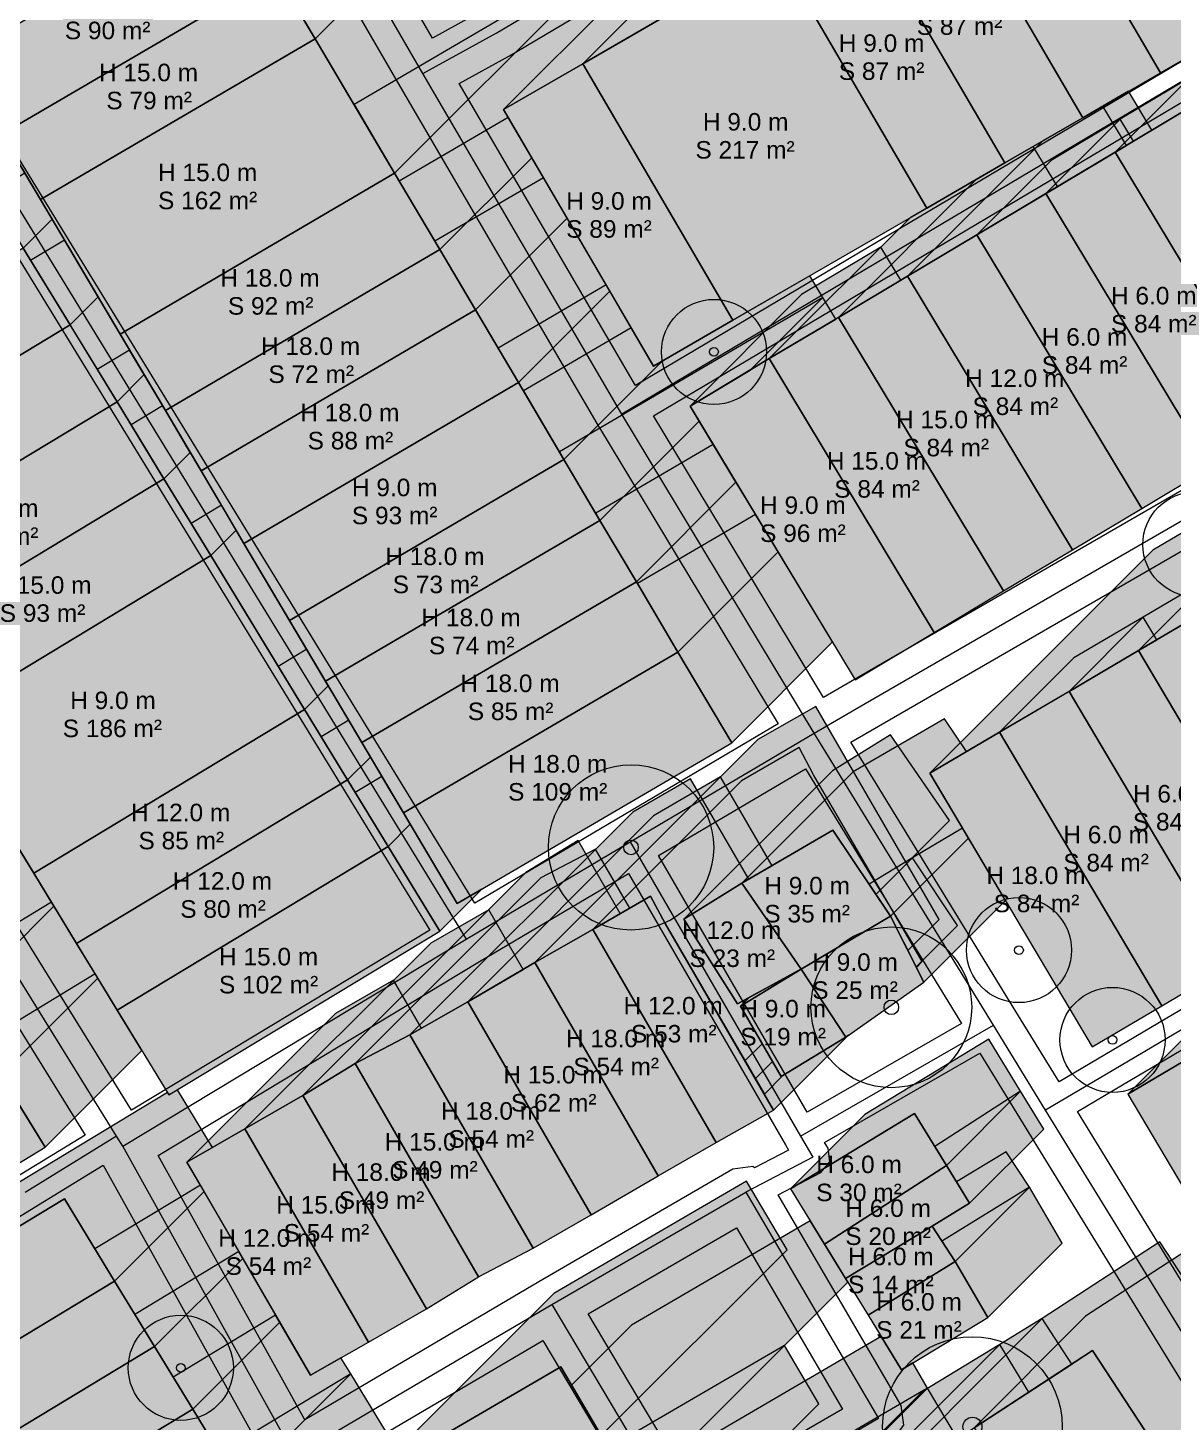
# Model space of a CAD drawing. Header units: metres. Extents: x -7 to 1019, y -7 to 1014.
# Drawn here: x 901.1 to 966.5, y 445.4 to 524.9 of the extents above; entities that cross this region are included whole.
import ezdxf

# ---------------------------------------------------------------- set-up
doc = ezdxf.new("R2010")
doc.units = ezdxf.units.M
doc.header["$MEASUREMENT"] = 0
for name, color, linetype, lineweight, true_color in [('TPX_BUILDING_AREAS_TEXT', 7, 'CONTINUOUS', 0, 0x000000), ('TPX_BUILDING_HEIGHTS_TEXT', 7, 'CONTINUOUS', 0, 0x000000), ('TPX_BUILDINGS', 7, 'CONTINUOUS', 0, 0x000000), ('TPX_BUILDINGS_HATCH', 7, 'CONTINUOUS', 0, 0xf0f0f0), ('TPX_BUILDINGS_SHADOWS_HATCH', 7, 'CONTINUOUS', 0, 0x000000), ('TPX_BUILDINGS_SHADOWS_OUTLINES', 7, 'CONTINUOUS', 0, 0x000000), ('TPX_ROADS_AXES', 7, 'CONTINUOUS', 0, 0x323232), ('TPX_ROADS_CONTOURS', 7, 'CONTINUOUS', 0, 0x646464), ('TPX_VEGETATION_TREES_INDIVIDUAL', 7, 'CONTINUOUS', 0, 0x136734)]:
    doc.layers.add(name, color=color, linetype=linetype, lineweight=lineweight, true_color=true_color)
doc.styles.add('TPX_TEXTE', font='arial.ttf')

# ---------------------------------------------------------------- blocks, each defined once
blk = doc.blocks.new('TREETR003_CR030')
at = {"layer": 'TPX_VEGETATION_TREES_INDIVIDUAL'}
for radius in [3, 0.25]:
    blk.add_circle((0, 0, 0.036), radius, dxfattribs=at)
blk = doc.blocks.new('TREETR005_CR051')
at = {"layer": 'TPX_VEGETATION_TREES_INDIVIDUAL'}
for radius in [5.13, 0.542]:
    blk.add_circle((0, 0, 0.036), radius, dxfattribs=at)
blk = doc.blocks.new('TREETR004_CR047')
at = {"layer": 'TPX_VEGETATION_TREES_INDIVIDUAL'}
for radius in [4.72, 0.417]:
    blk.add_circle((0, 0, 0.036), radius, dxfattribs=at)
blk = doc.blocks.new('TREETR004_CR046')
at = {"layer": 'TPX_VEGETATION_TREES_INDIVIDUAL'}
for radius in [4.59, 0.417]:
    blk.add_circle((0, 0, 0.036), radius, dxfattribs=at)

msp = doc.modelspace()

# ---------------------------------------------------------------- hatches: boundary and pattern name
at = {"layer": 'TPX_BUILDINGS_HATCH'}
for points in [[(961.655, 539.611), (957.2, 537.036), (965.764, 522.391), (970.218, 524.966), (961.655, 539.611)], [(957.2, 537.036), (952.756, 534.461), (961.319, 519.816), (965.764, 522.391), (957.2, 537.036)], [(952.756, 534.461), (948.311, 531.886), (956.864, 517.241), (961.319, 519.816), (952.756, 534.461)], [(912.733, 532.328), (897.067, 523.141), (899.59, 518.875), (915.266, 528.061), (912.733, 532.328)], [(948.311, 531.886), (943.856, 529.322), (952.42, 514.666), (956.864, 517.241), (948.311, 531.886)], [(943.856, 529.322), (932.778, 522.902), (941.341, 508.256), (952.42, 514.666), (943.856, 529.322)], [(915.266, 528.061), (899.59, 518.875), (901.801, 515.145), (917.477, 524.332), (915.266, 528.061)], [(917.477, 524.332), (901.801, 515.145), (906.343, 507.467), (922.019, 516.653), (917.477, 524.332)], [(932.778, 522.902), (928.246, 520.292), (936.809, 505.635), (941.341, 508.256), (932.778, 522.902)], [(967.115, 520.209), (963.165, 517.854), (972.587, 502.237), (976.537, 504.593), (967.115, 520.209)], [(963.165, 517.854), (959.215, 515.498), (968.638, 499.871), (972.587, 502.237), (963.165, 517.854)], [(922.019, 516.653), (906.343, 507.467), (908.937, 503.102), (924.604, 512.288), (922.019, 516.653)], [(959.215, 515.498), (955.265, 513.143), (964.688, 497.516), (968.638, 499.871), (959.215, 515.498)], [(955.265, 513.143), (951.316, 510.776), (960.738, 495.16), (964.688, 497.516), (955.265, 513.143)], [(900.804, 512.378), (885.336, 503.04), (888.019, 498.643), (903.486, 507.992), (900.804, 512.378)], [(924.604, 512.288), (908.937, 503.102), (910.966, 499.668), (926.643, 508.855), (924.604, 512.288)], [(951.316, 510.776), (947.366, 508.421), (956.789, 492.805), (960.738, 495.16), (951.316, 510.776)], [(926.643, 508.855), (910.966, 499.668), (913.419, 495.522), (929.095, 504.709), (926.643, 508.855)], [(903.486, 507.992), (888.019, 498.643), (890.691, 494.257), (906.169, 503.606), (903.486, 507.992)], [(947.366, 508.421), (943.416, 506.066), (952.839, 490.438), (956.789, 492.805), (947.366, 508.421)], [(943.416, 506.066), (938.896, 503.356), (948.318, 487.74), (952.839, 490.438), (943.416, 506.066)], [(929.095, 504.709), (913.419, 495.522), (916.024, 491.124), (931.69, 500.31), (929.095, 504.709)], [(906.169, 503.606), (890.691, 494.257), (893.374, 489.871), (908.842, 499.209), (906.169, 503.606)], [(931.69, 500.31), (916.024, 491.124), (918.083, 487.647), (933.749, 496.833), (931.69, 500.31)], [(908.842, 499.209), (893.374, 489.871), (896.056, 485.474), (911.524, 494.823), (908.842, 499.209)], [(933.749, 496.833), (918.083, 487.647), (920.152, 484.147), (935.828, 493.334), (933.749, 496.833)], [(911.524, 494.823), (896.056, 485.474), (901.411, 476.701), (916.879, 486.039), (911.524, 494.823)], [(935.828, 493.334), (920.152, 484.147), (922.534, 480.133), (938.201, 489.319), (935.828, 493.334)], [(968.482, 491.742), (964.502, 489.408), (973.778, 473.789), (977.748, 476.123), (968.482, 491.742)], [(938.201, 489.319), (922.534, 480.133), (925.593, 474.956), (941.269, 484.142), (938.201, 489.319)], [(964.502, 489.408), (960.533, 487.074), (969.799, 471.455), (973.778, 473.789), (964.502, 489.408)], [(960.533, 487.074), (956.563, 484.741), (965.829, 469.122), (969.799, 471.455), (960.533, 487.074)], [(916.879, 486.039), (901.411, 476.701), (903.862, 472.677), (919.33, 482.015), (916.879, 486.039)], [(956.563, 484.741), (952.583, 482.407), (961.859, 466.788), (965.829, 469.122), (956.563, 484.741)], [(919.33, 482.015), (903.862, 472.677), (906.181, 468.883), (921.649, 478.221), (919.33, 482.015)], [(947.055, 479.147), (941.845, 476.115), (945.232, 471.21), (950.334, 474.24), (947.055, 479.147)], [(921.649, 478.221), (906.181, 468.883), (909.136, 464.037), (924.604, 473.386), (921.649, 478.221)], [(941.845, 476.115), (938.546, 474.06), (941.608, 469.237), (945.232, 471.21), (941.845, 476.115)], [(936.643, 475.389), (933.341, 473.488), (940.382, 461.321), (943.665, 463.166), (937.464, 473.818), (936.643, 475.389)], [(950.334, 474.24), (945.232, 471.21), (947.797, 467.342), (952.242, 470.472), (950.334, 474.24)], [(933.341, 473.488), (930.028, 471.588), (937.079, 459.421), (940.382, 461.321), (933.341, 473.488)], [(930.028, 471.588), (926.194, 469.357), (933.245, 457.19), (937.079, 459.421), (930.028, 471.588)], [(945.232, 471.21), (941.777, 469.096), (944.091, 465.08), (947.797, 467.342), (945.232, 471.21)], [(926.194, 469.357), (922.891, 467.457), (929.932, 455.289), (933.245, 457.19), (926.194, 469.357)], [(922.891, 467.457), (919.77, 465.826), (926.821, 453.659), (929.932, 455.289), (922.891, 467.457)], [(968.639, 466.867), (963.885, 464.075), (973.181, 448.435), (977.935, 451.226), (968.639, 466.867)], [(919.77, 465.826), (916.789, 463.998), (923.84, 451.831), (926.821, 453.659), (919.77, 465.826)], [(899.526, 465.171), (882.094, 454.578), (884.625, 450.455), (902.057, 461.048), (899.526, 465.171)], [(916.789, 463.998), (913.477, 462.098), (920.528, 449.93), (923.84, 451.831), (916.789, 463.998)], [(951.713, 462.968), (944.628, 458.671), (946.563, 455.524), (953.528, 460.007), (951.713, 462.968)], [(913.477, 462.098), (910.165, 460.197), (917.216, 448.03), (920.528, 449.93), (913.477, 462.098)], [(953.528, 460.007), (946.563, 455.524), (947.773, 453.562), (952.71, 456.545), (954.849, 457.847), (953.528, 460.007)], [(903.167, 458.097), (885.686, 447.525), (888.55, 442.843), (906.031, 453.404), (903.167, 458.097)], [(952.71, 456.545), (947.773, 453.562), (949.064, 451.456), (954.038, 454.529), (952.71, 456.545)], [(954.038, 454.529), (949.064, 451.456), (950.97, 448.342), (955.906, 451.337), (954.038, 454.529)], [(906.031, 453.404), (888.55, 442.843), (890.829, 439.104), (908.311, 449.665), (906.031, 453.404)], [(908.311, 449.665), (890.829, 439.104), (893.018, 435.53), (910.499, 446.09), (908.311, 449.665)], [(961.88, 449.438), (955.11, 445.036), (962.457, 433.828), (969.227, 438.23), (961.88, 449.438)], [(931.513, 448.511), (920.513, 442.092), (922.825, 438.165), (933.825, 444.595), (931.513, 448.511)], [(910.499, 446.09), (893.018, 435.53), (895.67, 431.176), (913.151, 441.748), (910.499, 446.09)]]:
    msp.add_hatch(color=256, dxfattribs=at).paths.add_polyline_path(points)
at = {"layer": 'TPX_BUILDINGS_SHADOWS_HATCH'}
for points in [[(939.142, 529.266), (932.778, 522.902), (943.856, 529.322), (948.311, 531.886), (951.396, 533.673), (950.22, 535.686), (939.142, 529.266)], [(919.321, 534.828), (913.332, 531.318), (915.266, 528.061), (917.477, 524.332), (922.524, 529.379), (919.321, 534.828)], [(921.518, 531.091), (915.545, 527.591), (917.477, 524.332), (922.019, 516.653), (932.626, 527.26), (930.526, 530.81), (923.936, 526.976), (921.518, 531.091)], [(934.747, 529.381), (919.705, 520.566), (922.019, 516.653), (924.604, 512.288), (929.854, 517.539), (928.246, 520.292), (932.778, 522.902), (937.1, 525.407), (934.747, 529.381)], [(934.609, 526.656), (928.246, 520.292), (932.778, 522.902), (940.31, 527.267), (939.142, 529.266), (934.609, 526.656)], [(967.408, 522.096), (963.165, 517.854), (967.115, 520.209), (971.064, 522.576), (972.112, 523.201), (971.357, 524.452), (967.408, 522.096)], [(959.035, 518.495), (951.316, 510.776), (955.265, 513.143), (965.27, 519.109), (963.931, 521.329), (961.319, 519.816), (959.035, 518.495)], [(963.458, 519.741), (959.215, 515.498), (967.115, 520.209), (968.166, 520.839), (967.408, 522.096), (963.458, 519.741)], [(898.294, 521.066), (896.257, 519.836), (898.131, 516.764), (900.804, 512.378), (902.459, 514.033), (901.801, 515.145), (899.59, 518.875), (898.294, 521.066)], [(928.508, 519.842), (922.29, 516.196), (924.604, 512.288), (926.643, 508.855), (931.872, 514.085), (928.508, 519.842)], [(955.251, 516.306), (947.366, 508.421), (951.316, 510.776), (955.265, 513.143), (963.817, 518.243), (962.467, 520.481), (961.319, 519.816), (956.864, 517.241), (955.251, 516.306)], [(959.508, 517.386), (955.265, 513.143), (964.217, 518.481), (963.458, 519.741), (959.508, 517.386)], [(951.463, 514.112), (943.416, 506.066), (951.316, 510.776), (955.265, 513.143), (959.867, 515.887), (958.485, 518.178), (956.864, 517.241), (952.42, 514.666), (951.463, 514.112)], [(900.911, 516.646), (898.931, 515.451), (900.804, 512.378), (903.486, 507.992), (905.086, 509.592), (901.801, 515.145), (900.911, 516.646)], [(930.521, 516.397), (924.322, 512.764), (924.604, 512.288), (926.643, 508.855), (929.095, 504.709), (934.306, 509.919), (930.521, 516.397)], [(903.168, 512.834), (901.238, 511.668), (906.169, 503.606), (907.717, 505.154), (906.343, 507.467), (903.168, 512.834)], [(945.26, 509.72), (938.896, 503.356), (943.416, 506.066), (950.92, 510.54), (949.78, 512.43), (945.26, 509.72)], [(934.098, 510.275), (927.938, 506.665), (929.095, 504.709), (931.69, 500.31), (937.299, 505.919), (936.809, 505.635), (934.098, 510.275)], [(935.529, 507.826), (929.383, 504.222), (931.69, 500.31), (933.749, 496.833), (939.414, 502.497), (938.896, 503.356), (942.333, 505.416), (946.477, 509.561), (945.742, 510.802), (941.341, 508.256), (936.809, 505.635), (935.529, 507.826)], [(946.477, 509.561), (931.436, 500.741), (931.69, 500.31), (933.749, 496.833), (935.828, 493.334), (941.513, 499.018), (938.896, 503.356), (943.416, 506.066), (947.21, 508.328), (946.477, 509.561)], [(906.884, 506.558), (905.043, 505.446), (906.169, 503.606), (908.842, 499.209), (910.348, 500.715), (908.937, 503.102), (906.884, 506.558)], [(908.776, 503.373), (906.972, 502.284), (908.842, 499.209), (911.524, 494.823), (912.975, 496.273), (910.966, 499.668), (908.937, 503.102), (908.776, 503.373)], [(940.213, 501.173), (933.507, 497.242), (933.749, 496.833), (935.828, 493.334), (938.201, 489.319), (943.917, 495.035), (940.213, 501.173)], [(912.128, 497.705), (910.4, 496.661), (911.524, 494.823), (916.879, 486.039), (918.233, 487.393), (913.419, 495.522), (912.128, 497.705)], [(965.311, 495.135), (952.583, 482.407), (956.563, 484.741), (964.502, 489.408), (968.482, 491.742), (971.601, 493.575), (969.291, 497.469), (965.311, 495.135)], [(942.624, 497.177), (935.89, 493.229), (938.201, 489.319), (941.269, 484.142), (947.02, 489.892), (942.624, 497.177)], [(968.745, 493.651), (964.502, 489.408), (968.482, 491.742), (973.494, 494.688), (972.725, 495.984), (968.745, 493.651)], [(964.775, 491.317), (960.533, 487.074), (964.502, 489.408), (968.482, 491.742), (969.517, 492.35), (968.745, 493.651), (964.775, 491.317)], [(960.806, 488.983), (956.563, 484.741), (964.502, 489.408), (965.545, 490.019), (964.775, 491.317), (960.806, 488.983)], [(917, 489.475), (915.38, 488.497), (916.879, 486.039), (919.33, 482.015), (920.64, 483.325), (920.152, 484.147), (918.083, 487.647), (917, 489.475)], [(942.756, 484.316), (930.028, 471.588), (933.341, 473.488), (936.643, 475.389), (937.464, 473.818), (943.136, 464.075), (944.219, 465.158), (944.091, 465.08), (941.777, 469.096), (945.232, 471.21), (941.608, 469.237), (938.546, 474.06), (941.845, 476.115), (947.055, 479.147), (950.334, 474.24), (951.331, 472.271), (953.109, 474.049), (946.069, 486.216), (942.756, 484.316)], [(948.209, 482.479), (941.845, 476.115), (947.055, 479.147), (950.334, 474.24), (954.788, 478.694), (952.583, 482.407), (954.674, 483.633), (953.419, 485.511), (948.209, 482.479)], [(919.4, 485.42), (917.833, 484.474), (919.33, 482.015), (921.649, 478.221), (922.916, 479.488), (922.534, 480.133), (920.152, 484.147), (919.4, 485.42)], [(947.031, 482.545), (938.546, 474.06), (941.845, 476.115), (947.055, 479.147), (949.504, 475.482), (953.717, 479.695), (950.331, 484.6), (947.031, 482.545)], [(941.826, 481.974), (933.341, 473.488), (936.643, 475.389), (937.464, 473.818), (943.665, 463.166), (947.949, 467.449), (947.797, 467.342), (944.091, 465.08), (941.777, 469.096), (945.232, 471.21), (941.608, 469.237), (938.546, 474.06), (941.845, 476.115), (947.055, 479.147), (950.334, 474.24), (951.815, 471.315), (952.151, 471.651), (945.949, 482.303), (945.128, 483.874), (941.826, 481.974)], [(921.3, 482.214), (919.772, 481.291), (921.649, 478.221), (924.604, 473.386), (926.996, 475.778), (925.593, 474.956), (922.534, 480.133), (921.3, 482.214)], [(935.619, 480.184), (922.891, 467.457), (926.194, 469.357), (930.028, 471.588), (933.341, 473.488), (936.643, 475.389), (937.464, 473.818), (942.03, 465.975), (943.01, 466.955), (941.777, 469.096), (945.226, 471.206), (941.608, 469.237), (938.546, 474.06), (941.845, 476.115), (942.246, 476.348), (938.922, 482.085), (935.619, 480.184)], [(936.8, 479.963), (926.194, 469.357), (930.028, 471.588), (933.341, 473.488), (936.643, 475.389), (937.464, 473.818), (942.62, 464.962), (943.596, 465.938), (941.777, 469.096), (945.232, 471.21), (941.608, 469.237), (938.546, 474.06), (941.845, 476.115), (943.575, 477.122), (940.635, 482.195), (936.8, 479.963)], [(951.596, 477.573), (949.504, 475.482), (950.334, 474.24), (952.242, 470.472), (956.903, 475.133), (954.448, 479.267), (951.596, 477.573)], [(900.297, 478.527), (893.762, 474.559), (894.878, 472.736), (897.015, 469.26), (902.564, 474.809), (901.411, 476.701), (900.297, 478.527)], [(929.517, 476.726), (916.789, 463.998), (919.77, 465.826), (922.891, 467.457), (926.194, 469.357), (930.028, 471.588), (933.341, 473.488), (934.91, 474.391), (932.498, 478.554), (929.517, 476.726)], [(930.377, 476.432), (919.77, 465.826), (922.891, 467.457), (926.194, 469.357), (930.028, 471.588), (933.341, 473.488), (935.445, 474.699), (933.498, 478.063), (930.377, 476.432)], [(951.596, 477.573), (949.119, 476.058), (950.334, 474.24), (951.8, 471.345), (954.161, 473.706), (951.596, 477.573)], [(973.344, 473.534), (963.885, 464.075), (968.639, 466.867), (972.144, 468.937), (981.167, 474.241), (979.453, 477.125), (973.778, 473.789), (973.344, 473.534)], [(902.421, 475.043), (895.896, 471.081), (897.015, 469.26), (899.526, 465.171), (905.065, 470.709), (903.862, 472.677), (902.421, 475.043)], [(924.084, 472.704), (913.477, 462.098), (916.789, 463.998), (919.77, 465.826), (922.891, 467.457), (926.194, 469.357), (929.367, 471.203), (927.396, 474.604), (924.084, 472.704)], [(942.288, 469.607), (941.777, 469.096), (945.232, 471.21), (942.288, 469.607)], [(904.921, 470.946), (898.41, 466.989), (902.057, 461.048), (907.587, 466.578), (906.181, 468.883), (904.921, 470.946)], [(918.65, 468.682), (910.165, 460.197), (916.789, 463.998), (919.77, 465.826), (922.891, 467.457), (923.553, 467.837), (921.962, 470.583), (918.65, 468.682)], [(948.87, 462.914), (944.628, 458.671), (951.713, 462.968), (953.528, 460.007), (957.77, 464.25), (955.955, 467.21), (948.87, 462.914)], [(892.05, 453.889), (885.686, 447.525), (903.167, 458.097), (906.031, 453.404), (911.141, 458.513), (910.165, 460.197), (911.623, 461.034), (909.614, 464.325), (909.136, 464.037), (909.054, 464.172), (892.05, 453.889)], [(957.77, 464.25), (952.863, 461.091), (953.528, 460.007), (954.849, 457.847), (959.091, 462.09), (957.77, 464.25)], [(954.849, 457.847), (952.71, 456.545), (954.038, 454.529), (958.281, 458.771), (956.952, 460.787), (954.103, 459.066), (954.849, 457.847)], [(910.928, 458.881), (904.908, 455.245), (906.031, 453.404), (908.311, 449.665), (913.349, 454.703), (910.928, 458.881)], [(931.12, 452.699), (920.513, 442.092), (931.513, 448.511), (933.825, 444.595), (944.432, 455.201), (942.12, 459.117), (931.12, 452.699)], [(953.307, 455.699), (953.283, 455.675), (954.038, 454.529), (955.906, 451.337), (960.149, 455.579), (958.281, 458.771), (953.307, 455.699)], [(935.553, 450.893), (932.129, 447.468), (933.825, 444.595), (935.794, 441.249), (947.9, 453.355), (946.563, 455.524), (945.747, 456.852), (935.553, 450.893)], [(958.995, 451.264), (948.389, 440.657), (955.11, 445.036), (961.88, 449.438), (968.289, 439.66), (973.063, 444.434), (965.717, 455.643), (958.995, 451.264)], [(961.474, 451.4), (955.11, 445.036), (961.88, 449.438), (969.227, 438.23), (975.591, 444.594), (968.244, 455.802), (961.474, 451.4)], [(913.123, 455.092), (907.188, 451.506), (908.311, 449.665), (910.499, 446.09), (915.463, 451.054), (913.123, 455.092)], [(915.225, 451.465), (909.373, 447.929), (910.499, 446.09), (913.151, 441.748), (919.515, 448.112), (918.955, 449.028), (917.216, 448.03), (915.225, 451.465)], [(956.586, 449.779), (945.979, 439.172), (948.389, 440.657), (955.11, 445.036), (960.7, 448.671), (958.995, 451.264), (956.586, 449.779)], [(944.279, 449.734), (934.246, 443.88), (935.794, 441.249), (937.762, 437.915), (946.248, 446.4), (944.279, 449.734)], [(939.491, 444.213), (936.066, 440.788), (937.762, 437.915), (939.731, 434.569), (941.595, 436.433), (941.556, 436.498), (941.82, 436.658), (952.459, 447.297), (951.614, 448.733), (950.97, 448.342), (949.807, 450.243), (939.491, 444.213)], [(952.162, 447.104), (941.556, 436.498), (945.979, 439.172), (948.389, 440.657), (955.11, 445.036), (958.24, 447.071), (956.586, 449.779), (952.162, 447.104)], [(919.515, 448.112), (912.029, 443.585), (913.151, 441.748), (915.47, 437.954), (921.834, 444.318), (919.515, 448.112)], [(941.459, 440.878), (938.034, 437.453), (939.731, 434.569), (941.7, 431.234), (943.607, 433.141), (941.556, 436.498), (945.979, 439.172), (948.389, 440.657), (954.159, 444.417), (952.459, 447.297), (941.459, 440.878)]]:
    msp.add_hatch(color=256, dxfattribs=at).paths.add_polyline_path(points)

# ---------------------------------------------------------------- linework, layer by layer
at = {"layer": 'TPX_BUILDINGS', "elevation": 0.042}
for points in [[(961.655, 539.611), (957.2, 537.036), (965.764, 522.391), (970.218, 524.966)], [(957.2, 537.036), (952.756, 534.461), (961.319, 519.816), (965.764, 522.391)], [(952.756, 534.461), (948.311, 531.886), (956.864, 517.241), (961.319, 519.816)], [(912.733, 532.328), (897.067, 523.141), (899.59, 518.875), (915.266, 528.061)], [(948.311, 531.886), (943.856, 529.322), (952.42, 514.666), (956.864, 517.241)], [(943.856, 529.322), (932.778, 522.902), (941.341, 508.256), (952.42, 514.666)], [(915.266, 528.061), (899.59, 518.875), (901.801, 515.145), (917.477, 524.332)], [(917.477, 524.332), (901.801, 515.145), (906.343, 507.467), (922.019, 516.653)], [(932.778, 522.902), (928.246, 520.292), (936.809, 505.635), (941.341, 508.256)], [(967.115, 520.209), (963.165, 517.854), (972.587, 502.237), (976.537, 504.593)], [(963.165, 517.854), (959.215, 515.498), (968.638, 499.871), (972.587, 502.237)], [(922.019, 516.653), (906.343, 507.467), (908.937, 503.102), (924.604, 512.288)], [(959.215, 515.498), (955.265, 513.143), (964.688, 497.516), (968.638, 499.871)], [(955.265, 513.143), (951.316, 510.776), (960.738, 495.16), (964.688, 497.516)], [(900.804, 512.378), (885.336, 503.04), (888.019, 498.643), (903.486, 507.992)], [(924.604, 512.288), (908.937, 503.102), (910.966, 499.668), (926.643, 508.855)], [(951.316, 510.776), (947.366, 508.421), (956.789, 492.805), (960.738, 495.16)], [(926.643, 508.855), (910.966, 499.668), (913.419, 495.522), (929.095, 504.709)], [(903.486, 507.992), (888.019, 498.643), (890.691, 494.257), (906.169, 503.606)], [(947.366, 508.421), (943.416, 506.066), (952.839, 490.438), (956.789, 492.805)], [(943.416, 506.066), (938.896, 503.356), (948.318, 487.74), (952.839, 490.438)], [(929.095, 504.709), (913.419, 495.522), (916.024, 491.124), (931.69, 500.31)], [(906.169, 503.606), (890.691, 494.257), (893.374, 489.871), (908.842, 499.209)], [(931.69, 500.31), (916.024, 491.124), (918.083, 487.647), (933.749, 496.833)], [(908.842, 499.209), (893.374, 489.871), (896.056, 485.474), (911.524, 494.823)], [(933.749, 496.833), (918.083, 487.647), (920.152, 484.147), (935.828, 493.334)], [(911.524, 494.823), (896.056, 485.474), (901.411, 476.701), (916.879, 486.039)], [(935.828, 493.334), (920.152, 484.147), (922.534, 480.133), (938.201, 489.319)], [(968.482, 491.742), (964.502, 489.408), (973.778, 473.789), (977.748, 476.123)], [(938.201, 489.319), (922.534, 480.133), (925.593, 474.956), (941.269, 484.142)], [(964.502, 489.408), (960.533, 487.074), (969.799, 471.455), (973.778, 473.789)], [(960.533, 487.074), (956.563, 484.741), (965.829, 469.122), (969.799, 471.455)], [(916.879, 486.039), (901.411, 476.701), (903.862, 472.677), (919.33, 482.015)], [(956.563, 484.741), (952.583, 482.407), (961.859, 466.788), (965.829, 469.122)], [(919.33, 482.015), (903.862, 472.677), (906.181, 468.883), (921.649, 478.221)], [(947.055, 479.147), (941.845, 476.115), (945.232, 471.21), (950.334, 474.24)], [(921.649, 478.221), (906.181, 468.883), (909.136, 464.037), (924.604, 473.386)], [(941.845, 476.115), (938.546, 474.06), (941.608, 469.237), (945.232, 471.21)], [(936.643, 475.389), (933.341, 473.488), (940.382, 461.321), (943.665, 463.166), (937.464, 473.818)], [(950.334, 474.24), (945.232, 471.21), (947.797, 467.342), (952.242, 470.472)], [(933.341, 473.488), (930.028, 471.588), (937.079, 459.421), (940.382, 461.321)], [(930.028, 471.588), (926.194, 469.357), (933.245, 457.19), (937.079, 459.421)], [(945.232, 471.21), (941.777, 469.096), (944.091, 465.08), (947.797, 467.342)], [(926.194, 469.357), (922.891, 467.457), (929.932, 455.289), (933.245, 457.19)], [(922.891, 467.457), (919.77, 465.826), (926.821, 453.659), (929.932, 455.289)], [(968.639, 466.867), (963.885, 464.075), (973.181, 448.435), (977.935, 451.226)], [(919.77, 465.826), (916.789, 463.998), (923.84, 451.831), (926.821, 453.659)], [(899.526, 465.171), (882.094, 454.578), (884.625, 450.455), (902.057, 461.048)], [(916.789, 463.998), (913.477, 462.098), (920.528, 449.93), (923.84, 451.831)], [(951.713, 462.968), (944.628, 458.671), (946.563, 455.524), (953.528, 460.007)], [(913.477, 462.098), (910.165, 460.197), (917.216, 448.03), (920.528, 449.93)], [(953.528, 460.007), (946.563, 455.524), (947.773, 453.562), (952.71, 456.545), (954.849, 457.847)], [(903.167, 458.097), (885.686, 447.525), (888.55, 442.843), (906.031, 453.404)], [(952.71, 456.545), (947.773, 453.562), (949.064, 451.456), (954.038, 454.529)], [(954.038, 454.529), (949.064, 451.456), (950.97, 448.342), (955.906, 451.337)], [(906.031, 453.404), (888.55, 442.843), (890.829, 439.104), (908.311, 449.665)], [(908.311, 449.665), (890.829, 439.104), (893.018, 435.53), (910.499, 446.09)], [(961.88, 449.438), (955.11, 445.036), (962.457, 433.828), (969.227, 438.23)], [(931.513, 448.511), (920.513, 442.092), (922.825, 438.165), (933.825, 444.595)], [(910.499, 446.09), (893.018, 435.53), (895.67, 431.176), (913.151, 441.748)]]:
    msp.add_lwpolyline(points, close=True, dxfattribs=at)
at = {"layer": 'TPX_BUILDINGS_SHADOWS_OUTLINES', "elevation": 0.039}
for points in [[(939.142, 529.266), (932.778, 522.902), (943.856, 529.322), (948.311, 531.886), (951.396, 533.673), (950.22, 535.686)], [(919.321, 534.828), (913.332, 531.318), (915.266, 528.061), (917.477, 524.332), (922.524, 529.379)], [(921.518, 531.091), (915.545, 527.591), (917.477, 524.332), (922.019, 516.653), (932.626, 527.26), (930.526, 530.81), (923.936, 526.976)], [(934.747, 529.381), (919.705, 520.566), (922.019, 516.653), (924.604, 512.288), (929.854, 517.539), (928.246, 520.292), (932.778, 522.902), (937.1, 525.407)], [(934.609, 526.656), (928.246, 520.292), (932.778, 522.902), (940.31, 527.267), (939.142, 529.266)], [(967.408, 522.096), (963.165, 517.854), (967.115, 520.209), (971.064, 522.576), (972.112, 523.201), (971.357, 524.452)], [(959.035, 518.495), (951.316, 510.776), (955.265, 513.143), (965.27, 519.109), (963.931, 521.329), (961.319, 519.816)], [(963.458, 519.741), (959.215, 515.498), (967.115, 520.209), (968.166, 520.839), (967.408, 522.096)], [(898.294, 521.066), (896.257, 519.836), (898.131, 516.764), (900.804, 512.378), (902.459, 514.033), (901.801, 515.145), (899.59, 518.875)], [(928.508, 519.842), (922.29, 516.196), (924.604, 512.288), (926.643, 508.855), (931.872, 514.085)], [(955.251, 516.306), (947.366, 508.421), (951.316, 510.776), (955.265, 513.143), (963.817, 518.243), (962.467, 520.481), (961.319, 519.816), (956.864, 517.241)], [(959.508, 517.386), (955.265, 513.143), (964.217, 518.481), (963.458, 519.741)], [(951.463, 514.112), (943.416, 506.066), (951.316, 510.776), (955.265, 513.143), (959.867, 515.887), (958.485, 518.178), (956.864, 517.241), (952.42, 514.666)], [(900.911, 516.646), (898.931, 515.451), (900.804, 512.378), (903.486, 507.992), (905.086, 509.592), (901.801, 515.145)], [(930.521, 516.397), (924.322, 512.764), (924.604, 512.288), (926.643, 508.855), (929.095, 504.709), (934.306, 509.919)], [(903.168, 512.834), (901.238, 511.668), (906.169, 503.606), (907.717, 505.154), (906.343, 507.467)], [(945.26, 509.72), (938.896, 503.356), (943.416, 506.066), (950.92, 510.54), (949.78, 512.43)], [(934.098, 510.275), (927.938, 506.665), (929.095, 504.709), (931.69, 500.31), (937.299, 505.919), (936.809, 505.635)], [(935.529, 507.826), (929.383, 504.222), (931.69, 500.31), (933.749, 496.833), (939.414, 502.497), (938.896, 503.356), (942.333, 505.416), (946.477, 509.561), (945.742, 510.802), (941.341, 508.256), (936.809, 505.635)], [(946.477, 509.561), (931.436, 500.741), (931.69, 500.31), (933.749, 496.833), (935.828, 493.334), (941.513, 499.018), (938.896, 503.356), (943.416, 506.066), (947.21, 508.328)], [(906.884, 506.558), (905.043, 505.446), (906.169, 503.606), (908.842, 499.209), (910.348, 500.715), (908.937, 503.102)], [(908.776, 503.373), (906.972, 502.284), (908.842, 499.209), (911.524, 494.823), (912.975, 496.273), (910.966, 499.668), (908.937, 503.102)], [(940.213, 501.173), (933.507, 497.242), (933.749, 496.833), (935.828, 493.334), (938.201, 489.319), (943.917, 495.035)], [(912.128, 497.705), (910.4, 496.661), (911.524, 494.823), (916.879, 486.039), (918.233, 487.393), (913.419, 495.522)], [(965.311, 495.135), (952.583, 482.407), (956.563, 484.741), (964.502, 489.408), (968.482, 491.742), (971.601, 493.575), (969.291, 497.469)], [(942.624, 497.177), (935.89, 493.229), (938.201, 489.319), (941.269, 484.142), (947.02, 489.892)], [(968.745, 493.651), (964.502, 489.408), (968.482, 491.742), (973.494, 494.688), (972.725, 495.984)], [(964.775, 491.317), (960.533, 487.074), (964.502, 489.408), (968.482, 491.742), (969.517, 492.35), (968.745, 493.651)], [(960.806, 488.983), (956.563, 484.741), (964.502, 489.408), (965.545, 490.019), (964.775, 491.317)], [(917, 489.475), (915.38, 488.497), (916.879, 486.039), (919.33, 482.015), (920.64, 483.325), (920.152, 484.147), (918.083, 487.647)], [(942.756, 484.316), (930.028, 471.588), (933.341, 473.488), (936.643, 475.389), (937.464, 473.818), (943.136, 464.075), (944.219, 465.158), (944.091, 465.08), (941.777, 469.096), (945.232, 471.21), (941.608, 469.237), (938.546, 474.06), (941.845, 476.115), (947.055, 479.147), (950.334, 474.24), (951.331, 472.271), (953.109, 474.049), (946.069, 486.216)], [(948.209, 482.479), (941.845, 476.115), (947.055, 479.147), (950.334, 474.24), (954.788, 478.694), (952.583, 482.407), (954.674, 483.633), (953.419, 485.511)], [(919.4, 485.42), (917.833, 484.474), (919.33, 482.015), (921.649, 478.221), (922.916, 479.488), (922.534, 480.133), (920.152, 484.147)], [(947.031, 482.545), (938.546, 474.06), (941.845, 476.115), (947.055, 479.147), (949.504, 475.482), (953.717, 479.695), (950.331, 484.6)], [(941.826, 481.974), (933.341, 473.488), (936.643, 475.389), (937.464, 473.818), (943.665, 463.166), (947.949, 467.449), (947.797, 467.342), (944.091, 465.08), (941.777, 469.096), (945.232, 471.21), (941.608, 469.237), (938.546, 474.06), (941.845, 476.115), (947.055, 479.147), (950.334, 474.24), (951.815, 471.315), (952.151, 471.651), (945.949, 482.303), (945.128, 483.874)], [(921.3, 482.214), (919.772, 481.291), (921.649, 478.221), (924.604, 473.386), (926.996, 475.778), (925.593, 474.956), (922.534, 480.133)], [(935.619, 480.184), (922.891, 467.457), (926.194, 469.357), (930.028, 471.588), (933.341, 473.488), (936.643, 475.389), (937.464, 473.818), (942.03, 465.975), (943.01, 466.955), (941.777, 469.096), (945.226, 471.206), (941.608, 469.237), (938.546, 474.06), (941.845, 476.115), (942.246, 476.348), (938.922, 482.085)], [(936.8, 479.963), (926.194, 469.357), (930.028, 471.588), (933.341, 473.488), (936.643, 475.389), (937.464, 473.818), (942.62, 464.962), (943.596, 465.938), (941.777, 469.096), (945.232, 471.21), (941.608, 469.237), (938.546, 474.06), (941.845, 476.115), (943.575, 477.122), (940.635, 482.195)], [(951.596, 477.573), (949.504, 475.482), (950.334, 474.24), (952.242, 470.472), (956.903, 475.133), (954.448, 479.267)], [(900.297, 478.527), (893.762, 474.559), (894.878, 472.736), (897.015, 469.26), (902.564, 474.809), (901.411, 476.701)], [(929.517, 476.726), (916.789, 463.998), (919.77, 465.826), (922.891, 467.457), (926.194, 469.357), (930.028, 471.588), (933.341, 473.488), (934.91, 474.391), (932.498, 478.554)], [(930.377, 476.432), (919.77, 465.826), (922.891, 467.457), (926.194, 469.357), (930.028, 471.588), (933.341, 473.488), (935.445, 474.699), (933.498, 478.063)], [(951.596, 477.573), (949.119, 476.058), (950.334, 474.24), (951.8, 471.345), (954.161, 473.706)], [(973.344, 473.534), (963.885, 464.075), (968.639, 466.867), (972.144, 468.937), (981.167, 474.241), (979.453, 477.125), (973.778, 473.789)], [(902.421, 475.043), (895.896, 471.081), (897.015, 469.26), (899.526, 465.171), (905.065, 470.709), (903.862, 472.677)], [(924.084, 472.704), (913.477, 462.098), (916.789, 463.998), (919.77, 465.826), (922.891, 467.457), (926.194, 469.357), (929.367, 471.203), (927.396, 474.604)], [(942.288, 469.607), (941.777, 469.096), (945.232, 471.21)], [(904.921, 470.946), (898.41, 466.989), (902.057, 461.048), (907.587, 466.578), (906.181, 468.883)], [(918.65, 468.682), (910.165, 460.197), (916.789, 463.998), (919.77, 465.826), (922.891, 467.457), (923.553, 467.837), (921.962, 470.583)], [(948.87, 462.914), (944.628, 458.671), (951.713, 462.968), (953.528, 460.007), (957.77, 464.25), (955.955, 467.21)], [(892.05, 453.889), (885.686, 447.525), (903.167, 458.097), (906.031, 453.404), (911.141, 458.513), (910.165, 460.197), (911.623, 461.034), (909.614, 464.325), (909.136, 464.037), (909.054, 464.172)], [(957.77, 464.25), (952.863, 461.091), (953.528, 460.007), (954.849, 457.847), (959.091, 462.09)], [(954.849, 457.847), (952.71, 456.545), (954.038, 454.529), (958.281, 458.771), (956.952, 460.787), (954.103, 459.066)], [(910.928, 458.881), (904.908, 455.245), (906.031, 453.404), (908.311, 449.665), (913.349, 454.703)], [(931.12, 452.699), (920.513, 442.092), (931.513, 448.511), (933.825, 444.595), (944.432, 455.201), (942.12, 459.117)], [(953.307, 455.699), (953.283, 455.675), (954.038, 454.529), (955.906, 451.337), (960.149, 455.579), (958.281, 458.771)], [(935.553, 450.893), (932.129, 447.468), (933.825, 444.595), (935.794, 441.249), (947.9, 453.355), (946.563, 455.524), (945.747, 456.852)], [(958.995, 451.264), (948.389, 440.657), (955.11, 445.036), (961.88, 449.438), (968.289, 439.66), (973.063, 444.434), (965.717, 455.643)], [(961.474, 451.4), (955.11, 445.036), (961.88, 449.438), (969.227, 438.23), (975.591, 444.594), (968.244, 455.802)], [(913.123, 455.092), (907.188, 451.506), (908.311, 449.665), (910.499, 446.09), (915.463, 451.054)], [(915.225, 451.465), (909.373, 447.929), (910.499, 446.09), (913.151, 441.748), (919.515, 448.112), (918.955, 449.028), (917.216, 448.03)], [(956.586, 449.779), (945.979, 439.172), (948.389, 440.657), (955.11, 445.036), (960.7, 448.671), (958.995, 451.264)], [(944.279, 449.734), (934.246, 443.88), (935.794, 441.249), (937.762, 437.915), (946.248, 446.4)], [(939.491, 444.213), (936.066, 440.788), (937.762, 437.915), (939.731, 434.569), (941.595, 436.433), (941.556, 436.498), (941.82, 436.658), (952.459, 447.297), (951.614, 448.733), (950.97, 448.342), (949.807, 450.243)], [(952.162, 447.104), (941.556, 436.498), (945.979, 439.172), (948.389, 440.657), (955.11, 445.036), (958.24, 447.071), (956.586, 449.779)], [(919.515, 448.112), (912.029, 443.585), (913.151, 441.748), (915.47, 437.954), (921.834, 444.318)], [(941.459, 440.878), (938.034, 437.453), (939.731, 434.569), (941.7, 431.234), (943.607, 433.141), (941.556, 436.498), (945.979, 439.172), (948.389, 440.657), (954.159, 444.417), (952.459, 447.297)]]:
    msp.add_lwpolyline(points, close=True, dxfattribs=at)
at = {"layer": 'TPX_ROADS_AXES', "elevation": 0.03}
for points in [[(923.629, 522.337), (914.588, 537.949), (909.55, 541.649), (899.648, 558.365)], [(1012.167, 548.731), (979.262, 529.188), (935, 502.898)], [(923.629, 522.337), (927.824, 524.652), (967.682, 548.268)], [(881.054, 546.543), (885.604, 539.042), (926.1, 472.936)], [(906.498, 461.106), (906.146, 461.676), (862.78, 531.7), (860.653, 535.165)], [(945.986, 484.693), (935, 502.898), (923.629, 522.337)], [(945.986, 484.693), (948.901, 486.376), (990.619, 510.48)], [(1012.167, 494.467), (963.087, 465.469), (959.195, 463.17)], [(906.498, 461.106), (926.1, 472.936), (935.481, 478.483), (945.986, 484.693)], [(970.679, 444.476), (959.195, 463.17), (956.22, 468.016), (945.986, 484.693)], [(935.481, 478.483), (945.209, 461.686), (945.906, 460.49), (942.087, 458.492)], [(945.209, 461.686), (956.22, 468.016)], [(906.146, 461.676), (900.92, 458.466)], [(931.119, 416.819), (916.33, 443.424), (906.498, 461.106)], [(916.33, 443.424), (931.008, 452.072), (942.087, 458.492), (949.65, 445.558), (938.669, 439.195)], [(931.008, 452.072), (938.669, 439.195), (948.472, 422.011)]]:
    msp.add_lwpolyline(points, dxfattribs=at)
at = {"layer": 'TPX_ROADS_CONTOURS', "elevation": 0.027}
for points in [[(912.282, 541.504), (913.608, 542.276), (998.542, 591.798), (1008.755, 574.357), (996.63, 567.17), (966.918, 549.558), (927.079, 525.954), (924.191, 524.36), (915.886, 538.701), (915.476, 539.158)], [(883.099, 546.065), (899.146, 556.269), (908.26, 540.885), (908.662, 540.44), (913.447, 536.926), (922.334, 521.579), (933.705, 502.14), (933.715, 502.123), (943.919, 485.214), (934.718, 479.774), (926.607, 474.979), (886.884, 539.823)], [(925.7, 521.767), (928.549, 523.339), (928.589, 523.362), (967.17, 546.221), (977.453, 529.276), (935.784, 504.527)], [(862.749, 534.616), (880.522, 544.528), (884.324, 538.259), (924.032, 473.44), (906.993, 463.157), (864.057, 532.487)], [(839.774, 520.641), (860.158, 533.104), (861.502, 530.915), (904.341, 461.741), (900.396, 459.319), (883.952, 449.195)], [(936.806, 502.807), (978.491, 527.567), (988.542, 511.012), (948.151, 487.675), (946.51, 486.728)], [(937.094, 477.694), (945.479, 482.651), (954.396, 468.121), (945.575, 463.05)], [(908.513, 460.57), (926.869, 471.648), (935.372, 476.676), (944.345, 461.182), (944.515, 460.891), (942.564, 459.87), (942.47, 459.942), (941.334, 459.79), (930.256, 453.369), (916.894, 445.497)], [(940.71, 438.644), (950.402, 444.26), (951.101, 445.175), (950.945, 446.315), (943.922, 458.324), (946.369, 459.604), (946.867, 460.213), (946.77, 460.994), (946.579, 461.32), (955.443, 466.416), (957.917, 462.385), (969.386, 443.716), (972.981, 437.308), (949.041, 424.041)], [(885.005, 447.495), (901.443, 457.614), (905.379, 460.032), (915.019, 442.695), (929.087, 417.387), (910.267, 406.656), (885.191, 447.196)], [(933.073, 451.535), (941.546, 456.445), (947.595, 446.101), (939.2, 441.236)], [(918.352, 442.874), (930.483, 450.021), (937.373, 438.44), (946.417, 422.587), (933.692, 415.532), (932.411, 417.581)]]:
    msp.add_lwpolyline(points, close=True, dxfattribs=at)
msp.add_lwpolyline([(972.706, 443.929), (1012.167, 467.176), (1012.167, 470.317), (1011.405, 470.21), (971.187, 446.516), (961.01, 463.081), (963.596, 464.608), (1012.167, 493.305), (1012.167, 495.4), (1011.658, 495.328), (962.578, 466.33), (959.963, 464.785), (957.499, 468.801), (948.07, 484.164), (949.651, 485.077), (991.365, 509.179), (1012.167, 521.008), (1012.167, 524.13), (1011.425, 524.037), (991.145, 512.504), (981.071, 529.099)], dxfattribs=at)

# ---------------------------------------------------------------- block references
at = {"layer": 'TPX_VEGETATION_TREES_INDIVIDUAL'}
for name, p in [('TREETR003_CR030', (940.258, 506.452, 0.036)), ('TREETR003_CR030', (967.754, 495.462, 0.036)), ('TREETR004_CR047', (935.521, 478.167, 0.036)), ('TREETR003_CR030', (957.675, 472.302, 0.036)), ('TREETR004_CR046', (950.385, 469.036, 0.036)), ('TREETR003_CR030', (963.017, 467.176, 0.036)), ('TREETR003_CR030', (909.813, 448.457, 0.036)), ('TREETR005_CR051', (955.018, 445.098, 0.036))]:
    msp.add_blockref(name, p, dxfattribs=at)

# ---------------------------------------------------------------- texts
at = {"layer": 'TPX_BUILDING_AREAS_TEXT', "style": 'TPX_TEXTE'}
for s, p in [('S 90 m²', (903.19, 524.302, 0.045)), ('S 87 m²', (951.839, 524.549, 0.045)), ('S 87 m²', (947.387, 521.979, 0.045)), ('S 79 m²', (905.559, 520.303, 0.045)), ('S 217 m²', (939.199, 517.487, 0.045)), ('S 162 m²', (908.51, 514.599, 0.045)), ('S 89 m²', (931.819, 512.97, 0.045)), ('S 92 m²', (912.5, 508.577, 0.045)), ('S 84 m²', (962.927, 507.563, 0.045)), ('S 84 m²', (958.977, 505.207, 0.045)), ('S 72 m²', (914.814, 504.679, 0.045)), ('S 84 m²', (955.026, 502.85, 0.045)), ('S 88 m²', (917.056, 500.888, 0.045)), ('S 84 m²', (951.077, 500.491, 0.045)), ('S 84 m²', (947.128, 498.131, 0.045)), ('S 93 m²', (919.581, 496.615, 0.045)), ('S 93 m²', (896.795, 495.436, 0.045)), ('S 96 m²', (942.892, 495.601, 0.045)), ('S 73 m²', (921.912, 492.678, 0.045)), ('S 93 m²', (899.471, 491.042, 0.045)), ('S 74 m²', (923.98, 489.191, 0.045)), ('S 85 m²', (926.203, 485.433, 0.045)), ('S 186 m²', (903.069, 484.46, 0.045)), ('S 109 m²', (928.501, 480.838, 0.045)), ('S 84 m²', (964.18, 479.129, 0.045)), ('S 85 m²', (907.396, 478.058, 0.045)), ('S 84 m²', (960.206, 476.798, 0.045)), ('S 80 m²', (909.781, 474.149, 0.045)), ('S 84 m²', (956.232, 474.467, 0.045)), ('S 35 m²', (943.134, 473.882, 0.045)), ('S 23 m²', (938.86, 471.339, 0.045)), ('S 102 m²', (911.991, 469.83, 0.045)), ('S 25 m²', (945.87, 469.519, 0.045)), ('S 53 m²', (935.519, 467.03, 0.045)), ('S 19 m²', (941.764, 466.859, 0.045)), ('S 54 m²', (932.231, 465.157, 0.045)), ('S 62 m²', (928.661, 463.089, 0.045)), ('S 54 m²', (925.092, 461.021, 0.045)), ('S 49 m²', (921.877, 459.26, 0.045)), ('S 49 m²', (918.83, 457.528, 0.045)), ('S 30 m²', (946.096, 457.97, 0.045)), ('S 54 m²', (915.684, 455.664, 0.045)), ('S 20 m²', (947.759, 455.469, 0.045)), ('S 54 m²', (912.371, 453.764, 0.045)), ('S 14 m²', (947.913, 452.715, 0.045)), ('S 21 m²', (949.523, 450.123, 0.045))]:
    msp.add_text(s, height=1, dxfattribs=at).set_placement(p)
at = {"layer": 'TPX_BUILDING_HEIGHTS_TEXT', "style": 'TPX_TEXTE'}
for s, p in [('H 9.0 m', (947.387, 523.579, 0.045)), ('H 15.0 m', (905.134, 521.903, 0.045)), ('H 9.0 m', (939.624, 519.087, 0.045)), ('H 15.0 m', (908.51, 516.199, 0.045)), ('H 9.0 m', (931.819, 514.57, 0.045)), ('H 18.0 m', (912.075, 510.177, 0.045)), ('H 6.0 m', (962.927, 509.163, 0.045)), ('H 6.0 m', (958.977, 506.807, 0.045)), ('H 18.0 m', (914.389, 506.279, 0.045)), ('H 12.0 m', (954.601, 504.45, 0.045)), ('H 18.0 m', (916.631, 502.488, 0.045)), ('H 15.0 m', (950.652, 502.091, 0.045)), ('H 15.0 m', (946.703, 499.731, 0.045)), ('H 9.0 m', (919.581, 498.215, 0.045)), ('H 9.0 m', (896.795, 497.036, 0.045)), ('H 9.0 m', (942.892, 497.201, 0.045)), ('H 18.0 m', (921.487, 494.278, 0.045)), ('H 15.0 m', (899.046, 492.642, 0.045)), ('H 18.0 m', (923.555, 490.791, 0.045)), ('H 18.0 m', (925.778, 487.033, 0.045)), ('H 9.0 m', (903.494, 486.06, 0.045)), ('H 18.0 m', (928.501, 482.438, 0.045)), ('H 6.0 m', (964.18, 480.729, 0.045)), ('H 12.0 m', (906.971, 479.658, 0.045)), ('H 6.0 m', (960.206, 478.398, 0.045)), ('H 12.0 m', (909.356, 475.749, 0.045)), ('H 18.0 m', (955.807, 476.067, 0.045)), ('H 9.0 m', (943.134, 475.482, 0.045)), ('H 12.0 m', (938.435, 472.939, 0.045)), ('H 15.0 m', (911.991, 471.43, 0.045)), ('H 9.0 m', (945.87, 471.119, 0.045)), ('H 12.0 m', (935.094, 468.63, 0.045)), ('H 9.0 m', (941.764, 468.459, 0.045)), ('H 18.0 m', (931.806, 466.757, 0.045)), ('H 15.0 m', (928.236, 464.689, 0.045)), ('H 18.0 m', (924.667, 462.621, 0.045)), ('H 15.0 m', (921.452, 460.86, 0.045)), ('H 18.0 m', (918.405, 459.128, 0.045)), ('H 6.0 m', (946.096, 459.57, 0.045)), ('H 15.0 m', (915.259, 457.264, 0.045)), ('H 6.0 m', (947.759, 457.069, 0.045)), ('H 12.0 m', (911.946, 455.364, 0.045)), ('H 6.0 m', (947.913, 454.315, 0.045)), ('H 6.0 m', (949.523, 451.723, 0.045))]:
    msp.add_text(s, height=1, dxfattribs=at).set_placement(p)

doc.saveas('drawing.dxf')
